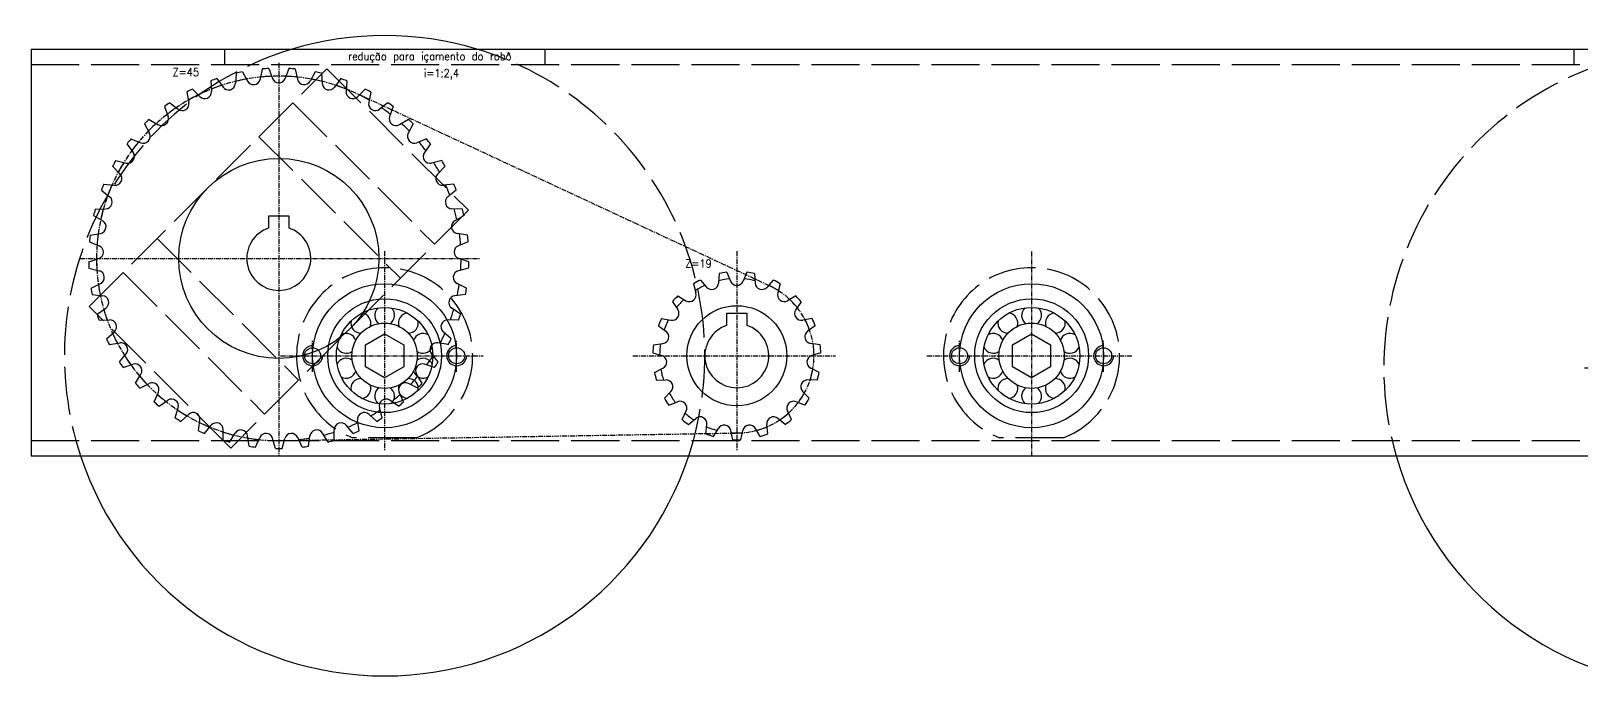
# Model space of a CAD drawing. Extents: x -2365 to 476, y -281 to 1709.
# Drawn here: x -2338.8 to -1951.3, y 794.4 to 958.5 of the extents above; entities that cross this region are included whole.
import ezdxf

# ---------------------------------------------------------------- set-up
doc = ezdxf.new("R2010")
doc.units = 0
doc.linetypes.add('DASHED', pattern=[15, 12, -3])
doc.linetypes.add('DOT_CENTER', pattern=[2, 1.25, -0.25, 0.25, -0.25])
doc.layers.get('0').update_dxf_attribs({"linetype": 'CONTINUOUS'})
doc.layers.add('1', color=7, linetype='CONTINUOUS')
doc.styles.add('CONVERTER_1', font='txt.shx', dxfattribs={"width": 0.9, "oblique": 15})

# ---------------------------------------------------------------- blocks, each defined once
blk = doc.blocks.new('N__72', base_point=(-2326.54, 852.24))
at = {"layer": '1', "color": 4, "linetype": 'DOT_CENTER'}
for p, q in [((-2276.92, 950.56), (-2276.92, 852.24)), ((-2326.54, 901.71), (-2226.7, 901.71))]:
    blk.add_line(p, q, dxfattribs=at)
at = {"layer": '1', "color": 7, "linetype": 'Continuous'}
for p, q in [((-2293.93, 946.06), (-2293.75, 943.43)), ((-2292.4, 946.62), (-2290.85, 944.49)), ((-2287.6, 948), (-2287.78, 945.37)), ((-2286, 948.34), (-2284.76, 946.01)), ((-2281.05, 949.03), (-2281.6, 946.45)), ((-2279.42, 949.15), (-2278.52, 946.67)), ((-2274.42, 949.15), (-2275.33, 946.67)), ((-2272.8, 949.03), (-2272.25, 946.45)), ((-2267.85, 948.34), (-2269.08, 946.01)), ((-2266.25, 948), (-2266.07, 945.37)), ((-2261.45, 946.62), (-2263, 944.49)), ((-2259.91, 946.06), (-2260.1, 943.43)), ((-2299.94, 943.26), (-2299.39, 940.68)), ((-2298.5, 944.03), (-2296.67, 942.13)), ((-2255.35, 944.03), (-2257.18, 942.13)), ((-2253.91, 943.26), (-2254.45, 940.68)), ((-2305.5, 939.65), (-2304.6, 937.18)), ((-2304.18, 940.61), (-2302.1, 938.99)), ((-2249.67, 940.61), (-2251.74, 938.99)), ((-2248.35, 939.65), (-2249.25, 937.18)), ((-2310.5, 935.31), (-2309.26, 932.98)), ((-2309.33, 936.44), (-2307.05, 935.12)), ((-2244.52, 936.44), (-2246.8, 935.12)), ((-2243.34, 935.31), (-2244.58, 932.98)), ((-2314.85, 930.31), (-2313.3, 928.18)), ((-2313.85, 931.59), (-2311.4, 930.61)), ((-2240, 931.59), (-2242.44, 930.61)), ((-2239, 930.31), (-2240.54, 928.18)), ((-2318.46, 924.75), (-2316.63, 922.86)), ((-2317.65, 926.16), (-2315.09, 925.53)), ((-2236.2, 926.16), (-2238.76, 925.53)), ((-2235.38, 924.75), (-2237.21, 922.86)), ((-2321.26, 918.75), (-2319.19, 917.12)), ((-2320.65, 920.26), (-2318.03, 919.98)), ((-2233.19, 920.26), (-2235.81, 919.98)), ((-2232.58, 918.75), (-2234.66, 917.12)), ((-2323.2, 912.41), (-2320.92, 911.09)), ((-2322.81, 913.99), (-2320.17, 914.08)), ((-2279.42, 912.31), (-2274.42, 912.31)), ((-2279.42, 909.31), (-2279.42, 912.31)), ((-2274.42, 912.31), (-2274.42, 909.31)), ((-2231.04, 913.99), (-2233.67, 914.08)), ((-2230.64, 912.41), (-2232.93, 911.09)), ((-2324.07, 907.49), (-2321.48, 907.94)), ((-2229.78, 907.49), (-2232.37, 907.94)), ((-2324.24, 905.86), (-2321.8, 904.88)), ((-2229.61, 905.86), (-2232.05, 904.88)), ((-2324.42, 900.87), (-2321.91, 901.68)), ((-2324.36, 899.24), (-2321.8, 898.6)), ((-2229.49, 899.24), (-2232.04, 898.6)), ((-2229.43, 900.87), (-2231.94, 901.68)), ((-2323.84, 894.27), (-2321.47, 895.42)), ((-2230.01, 894.27), (-2232.38, 895.42)), ((-2323.55, 892.66), (-2320.93, 892.38)), ((-2230.29, 892.66), (-2232.91, 892.38)), ((-2322.34, 887.81), (-2320.16, 889.28)), ((-2231.5, 887.81), (-2233.69, 889.28)), ((-2321.84, 886.26), (-2319.21, 886.35)), ((-2232.01, 886.26), (-2234.64, 886.35)), ((-2319.97, 881.63), (-2318.01, 883.39)), ((-2319.25, 880.16), (-2316.66, 880.62)), ((-2234.59, 880.16), (-2237.19, 880.62)), ((-2233.88, 881.63), (-2235.84, 883.39)), ((-2316.75, 875.83), (-2315.06, 877.85)), ((-2237.09, 875.83), (-2238.79, 877.85)), ((-2315.84, 874.48), (-2313.33, 875.29)), ((-2312.76, 870.54), (-2311.37, 872.77)), ((-2241.08, 870.54), (-2242.48, 872.77)), ((-2238.01, 874.48), (-2240.51, 875.29)), ((-2311.67, 869.33), (-2309.3, 870.48)), ((-2308.08, 865.85), (-2307, 868.26)), ((-2245.77, 865.85), (-2246.84, 868.26)), ((-2242.18, 869.33), (-2244.54, 870.48)), ((-2306.83, 864.8), (-2304.64, 866.28)), ((-2302.78, 861.87), (-2302.06, 864.4)), ((-2251.06, 861.87), (-2251.79, 864.4)), ((-2247.02, 864.8), (-2249.2, 866.28)), ((-2301.4, 861), (-2299.44, 862.76)), ((-2296.99, 858.66), (-2296.62, 861.26)), ((-2256.86, 858.66), (-2257.23, 861.26)), ((-2252.45, 861), (-2254.41, 862.76)), ((-2295.49, 857.99), (-2293.8, 860.01)), ((-2290.8, 856.28), (-2290.8, 858.92)), ((-2289.23, 855.83), (-2287.83, 858.07)), ((-2284.34, 854.79), (-2284.71, 857.4)), ((-2282.72, 854.57), (-2281.65, 856.97)), ((-2277.74, 854.22), (-2278.47, 856.75)), ((-2276.11, 854.22), (-2275.38, 856.75)), ((-2271.12, 854.57), (-2272.19, 856.97)), ((-2269.5, 854.79), (-2269.14, 857.4)), ((-2264.62, 855.83), (-2266.01, 858.07)), ((-2263.05, 856.28), (-2263.05, 858.92)), ((-2258.35, 857.99), (-2260.05, 860.01))]:
    blk.add_line(p, q, dxfattribs=at)
blk.add_circle((-2276.92, 901.71), 25, dxfattribs=at)
for centre, radius, start, end in [((-2276.92, 901.71), 47.5, 109.0152, 110.9848), ((-2276.92, 901.71), 45.54, 100.2605, 103.7395), ((-2276.92, 901.71), 47.5, 101.0152, 102.9848), ((-2283.26, 946.81), 1.7, -152, -12), ((-2276.92, 901.71), 45.54, 92.2605, 95.7395), ((-2276.92, 901.71), 47.5, 93.0152, 94.9848), ((-2276.92, 947.25), 1.7, -160, -20), ((-2276.92, 901.71), 45.54, 84.2605, 87.7395), ((-2276.92, 901.71), 47.5, 85.0152, 86.9848), ((-2270.59, 946.81), 1.7, -168, -28), ((-2276.92, 901.71), 45.54, 76.2605, 79.7395), ((-2276.92, 901.71), 47.5, 77.0152, 78.9848), ((-2276.92, 901.71), 47.5, 69.0152, 70.9848), ((-2276.92, 901.71), 47.5, 117.0152, 118.9848), ((-2276.92, 901.71), 45.54, 116.2605, 119.7395), ((-2295.45, 943.31), 1.7, -136, 4), ((-2276.92, 901.71), 45.54, 108.2605, 111.7395), ((-2289.48, 945.49), 1.7, -144, -4), ((-2264.37, 945.49), 1.7, -176, -36), ((-2276.92, 901.71), 45.54, 68.2605, 71.7395), ((-2258.4, 943.31), 1.7, 176, -44), ((-2276.92, 901.71), 45.54, 60.2605, 63.7395), ((-2276.92, 901.71), 47.5, 61.0152, 62.9848), ((-2276.92, 901.71), 47.5, 125.0152, 126.9848), ((-2276.92, 901.71), 45.54, 124.2605, 127.7395), ((-2301.06, 940.33), 1.7, -128, 12), ((-2252.79, 940.33), 1.7, 168, -52), ((-2276.92, 901.71), 45.54, 52.2605, 55.7395), ((-2276.92, 901.71), 47.5, 53.0152, 54.9848), ((-2276.92, 901.71), 47.5, 133.0152, 134.9848), ((-2276.92, 901.71), 45.54, 132.2605, 135.7395), ((-2306.2, 936.6), 1.7, -120, 20), ((-2247.65, 936.6), 1.7, 160, -60), ((-2276.92, 901.71), 45.54, 44.2605, 47.7395), ((-2276.92, 901.71), 47.5, 45.0152, 46.9848), ((-2276.92, 901.71), 47.5, 141.0152, 142.9848), ((-2276.92, 901.71), 45.54, 140.2605, 143.7395), ((-2310.77, 932.18), 1.7, -112, 28), ((-2243.08, 932.18), 1.7, 152, -68), ((-2276.92, 901.71), 45.54, 36.2605, 39.7395), ((-2276.92, 901.71), 47.5, 37.0152, 38.9848), ((-2314.68, 927.18), 1.7, -104, 36), ((-2239.17, 927.18), 1.7, 144, -76), ((-2276.92, 901.71), 47.5, 149.0152, 150.9848), ((-2317.85, 921.67), 1.7, -96, 44), ((-2276.92, 901.71), 45.54, 148.2605, 151.7395), ((-2276.92, 901.71), 45.54, 28.2605, 31.7395), ((-2235.99, 921.67), 1.7, 136, -84), ((-2276.92, 901.71), 47.5, 29.0152, 30.9848), ((-2276.92, 901.71), 47.5, 157.0152, 158.9848), ((-2276.92, 901.71), 45.54, 156.2605, 159.7395), ((-2276.92, 901.71), 45.54, 20.2605, 23.7395), ((-2276.92, 901.71), 47.5, 21.0152, 22.9848), ((-2320.23, 915.78), 1.7, -88, 52), ((-2233.61, 915.78), 1.7, 128, -92), ((-2276.92, 901.71), 47.5, 165.0152, 166.9848), ((-2321.77, 909.62), 1.7, -80, 60), ((-2276.92, 901.71), 45.54, 164.2605, 167.7395), ((-2232.08, 909.62), 1.7, 120, -100), ((-2276.92, 901.71), 45.54, 12.2605, 15.7395), ((-2276.92, 901.71), 47.5, 13.0152, 14.9848), ((-2276.92, 901.71), 47.5, 173.0152, 174.9848), ((-2276.92, 901.71), 45.54, 172.2605, 175.7395), ((-2276.92, 901.71), 8, 108.21, 71.79), ((-2276.92, 901.71), 45.54, 4.2605, 7.7395), ((-2276.92, 901.71), 47.5, 5.0152, 6.9848), ((-2322.44, 903.3), 1.7, -72, 68), ((-2231.41, 903.3), 1.7, 112, -108), ((-2276.92, 901.71), 47.5, -178.9848, -177.0152), ((-2276.92, 901.71), 45.54, -179.7395, -176.2605), ((-2276.92, 901.71), 45.54, -3.7395, -0.2605), ((-2276.92, 901.71), 47.5, -2.9848, -1.0152), ((-2276.92, 901.71), 45.54, -171.7395, -168.2605), ((-2322.21, 896.95), 1.7, -64, 76), ((-2231.63, 896.95), 1.7, 104, -116), ((-2276.92, 901.71), 45.54, -11.7395, -8.2605), ((-2276.92, 901.71), 47.5, -170.9848, -169.0152), ((-2321.11, 890.69), 1.7, -56, 84), ((-2232.74, 890.69), 1.7, 96, -124), ((-2276.92, 901.71), 47.5, -10.9848, -9.0152), ((-2276.92, 901.71), 47.5, -162.9848, -161.0152), ((-2276.92, 901.71), 45.54, -163.7395, -160.2605), ((-2276.92, 901.71), 45.54, -19.7395, -16.2605), ((-2276.92, 901.71), 47.5, -18.9848, -17.0152), ((-2319.15, 884.65), 1.7, -48, 92), ((-2234.7, 884.65), 1.7, 88, -132), ((-2276.92, 901.71), 47.5, -154.9848, -153.0152), ((-2276.92, 901.71), 45.54, -155.7395, -152.2605), ((-2316.36, 878.94), 1.7, -40, 100), ((-2237.48, 878.94), 1.7, 80, -140), ((-2276.92, 901.71), 45.54, -27.7395, -24.2605), ((-2276.92, 901.71), 47.5, -26.9848, -25.0152), ((-2276.92, 901.71), 47.5, -146.9848, -145.0152), ((-2276.92, 901.71), 45.54, -147.7395, -144.2605), ((-2276.92, 901.71), 45.54, -35.7395, -32.2605), ((-2276.92, 901.71), 47.5, -34.9848, -33.0152), ((-2312.81, 873.67), 1.7, -32, 108), ((-2276.92, 901.71), 45.54, -139.7395, -136.2605), ((-2276.92, 901.71), 45.54, -43.7395, -40.2605), ((-2241.04, 873.67), 1.7, 72, -148), ((-2276.92, 901.71), 47.5, -138.9848, -137.0152), ((-2308.56, 868.95), 1.7, -24, 116), ((-2245.29, 868.95), 1.7, 64, -156), ((-2276.92, 901.71), 47.5, -42.9848, -41.0152), ((-2276.92, 901.71), 47.5, -130.9848, -129.0152), ((-2276.92, 901.71), 45.54, -131.7395, -128.2605), ((-2303.69, 864.87), 1.7, -16, 124), ((-2250.16, 864.87), 1.7, 56, -164), ((-2276.92, 901.71), 45.54, -51.7395, -48.2605), ((-2276.92, 901.71), 47.5, -50.9848, -49.0152), ((-2276.92, 901.71), 47.5, -122.9848, -121.0152), ((-2276.92, 901.71), 45.54, -123.7395, -120.2605), ((-2298.3, 861.5), 1.7, -8, 132), ((-2276.92, 901.71), 45.54, -115.7395, -112.2605), ((-2292.5, 858.92), 1.7, 0, 140), ((-2261.35, 858.92), 1.7, 40, 180), ((-2276.92, 901.71), 45.54, -67.7395, -64.2605), ((-2255.54, 861.5), 1.7, 48, -172), ((-2276.92, 901.71), 45.54, -59.7395, -56.2605), ((-2276.92, 901.71), 47.5, -58.9848, -57.0152), ((-2276.92, 901.71), 47.5, -114.9848, -113.0152), ((-2276.92, 901.71), 45.54, -107.7395, -104.2605), ((-2286.39, 857.17), 1.7, 8, 148), ((-2276.92, 901.71), 45.54, -99.7395, -96.2605), ((-2280.1, 856.28), 1.7, 16, 156), ((-2273.75, 856.28), 1.7, 24, 164), ((-2276.92, 901.71), 45.54, -83.7395, -80.2605), ((-2267.45, 857.17), 1.7, 32, 172), ((-2276.92, 901.71), 45.54, -75.7395, -72.2605), ((-2276.92, 901.71), 47.5, -66.9848, -65.0152), ((-2276.92, 901.71), 47.5, -106.9848, -105.0152), ((-2276.92, 901.71), 47.5, -98.9848, -97.0152), ((-2276.92, 901.71), 45.54, -91.7395, -88.2605), ((-2276.92, 901.71), 47.5, -90.9848, -89.0152), ((-2276.92, 901.71), 47.5, -82.9848, -81.0152), ((-2276.92, 901.71), 47.5, -74.9848, -73.0152)]:
    blk.add_arc(centre, radius, start, end, dxfattribs=at)
at = {"layer": '1', "color": 3, "style": 'CONVERTER_1', "width": 0.9}
for s, p in [('redução para içamento do robô', (-2259.6, 951.23)), ('Z=45', (-2303.49, 947.24)), ('i=1:2,4', (-2240.68, 946.99))]:
    blk.add_text(s, height=2, dxfattribs=at).set_placement(p)
blk = doc.blocks.new('L__73', base_point=(-2188.48, 853.65))
at = {"layer": '1', "color": 4, "linetype": 'DOT_CENTER'}
for p, q in [((-2162.48, 903.53), (-2162.48, 853.65)), ((-2188.48, 877.39), (-2137.85, 877.39))]:
    blk.add_line(p, q, dxfattribs=at)
at = {"layer": '1', "color": 7, "linetype": 'Continuous'}
for p, q in [((-2173.34, 895.36), (-2172.69, 893.07)), ((-2171.58, 896.31), (-2170.03, 894.52)), ((-2166.92, 897.91), (-2167.05, 895.54)), ((-2164.95, 898.24), (-2164.06, 896.04)), ((-2160.01, 898.24), (-2160.9, 896.04)), ((-2158.04, 897.91), (-2157.91, 895.54)), ((-2153.38, 896.31), (-2154.93, 894.52)), ((-2151.62, 895.36), (-2152.27, 893.07)), ((-2177.23, 892.33), (-2175.18, 891.14)), ((-2147.72, 892.33), (-2149.78, 891.14)), ((-2178.59, 890.86), (-2177.23, 888.91)), ((-2164.98, 884.98), (-2164.98, 887.99)), ((-2164.98, 887.99), (-2159.98, 887.99)), ((-2159.98, 887.99), (-2159.98, 884.98)), ((-2146.37, 890.86), (-2147.73, 888.91)), ((-2182.09, 884.9), (-2180.18, 883.49)), ((-2181.29, 886.73), (-2178.96, 886.27)), ((-2143.67, 886.73), (-2146, 886.27)), ((-2142.87, 884.9), (-2144.78, 883.49)), ((-2183.3, 880.11), (-2180.95, 880.44)), ((-2141.66, 880.11), (-2144.01, 880.44)), ((-2183.47, 878.12), (-2181.2, 877.42)), ((-2141.49, 878.12), (-2143.76, 877.42)), ((-2183.06, 873.21), (-2180.94, 874.27)), ((-2141.9, 873.21), (-2144.02, 874.27)), ((-2182.57, 871.27), (-2180.2, 871.34)), ((-2180.59, 866.75), (-2178.93, 868.45)), ((-2144.37, 866.75), (-2146.03, 868.45)), ((-2142.39, 871.27), (-2144.76, 871.34)), ((-2179.49, 865.07), (-2177.27, 865.91)), ((-2145.47, 865.07), (-2147.69, 865.91)), ((-2176.15, 861.45), (-2175.14, 863.59)), ((-2174.57, 860.22), (-2172.74, 861.73)), ((-2150.39, 860.22), (-2152.22, 861.73)), ((-2148.81, 861.45), (-2149.82, 863.59)), ((-2170.24, 857.87), (-2169.97, 860.23)), ((-2168.34, 857.22), (-2167.1, 859.25)), ((-2163.48, 856.41), (-2164, 858.73)), ((-2161.48, 856.41), (-2160.96, 858.73)), ((-2156.62, 857.22), (-2157.85, 859.25)), ((-2154.72, 857.87), (-2154.99, 860.23))]:
    blk.add_line(p, q, dxfattribs=at)
blk.add_circle((-2162.48, 877.39), 12.5, dxfattribs=at)
for centre, radius, start, end in [((-2162.48, 877.39), 21, 115.6903, 121.1518), ((-2168.74, 895.63), 1.7, -139.0526, -3.0526), ((-2162.48, 877.39), 19.29, 95.3528, 103.5946), ((-2162.48, 877.39), 21, 96.7429, 102.2045), ((-2162.48, 896.68), 1.7, -158, -22), ((-2162.48, 877.39), 19.29, 76.4054, 84.6472), ((-2162.48, 877.39), 21, 77.7955, 83.2571), ((-2156.22, 895.63), 1.7, -176.9474, -40.9474), ((-2162.48, 877.39), 21, 58.8482, 64.3097), ((-2162.48, 877.39), 21, 134.6377, 140.0992), ((-2162.48, 877.39), 19.29, 133.2475, 141.4893), ((-2174.33, 892.61), 1.7, -120.1053, 15.8947), ((-2162.48, 877.39), 19.29, 114.3002, 122.542), ((-2162.48, 877.39), 19.29, 57.458, 65.6998), ((-2150.63, 892.61), 1.7, 164.1053, -59.8947), ((-2162.48, 877.39), 19.29, 38.5107, 46.7525), ((-2162.48, 877.39), 21, 39.9008, 45.3623), ((-2178.63, 887.94), 1.7, -101.1579, 34.8421), ((-2146.33, 887.94), 1.7, 145.1579, -78.8421), ((-2162.48, 877.39), 21, 153.585, 159.0466), ((-2162.48, 877.39), 19.29, 152.1949, 160.4367), ((-2162.48, 877.39), 8, 108.21, 71.79), ((-2162.48, 877.39), 19.29, 19.5633, 27.8051), ((-2162.48, 877.39), 21, 20.9534, 26.415), ((-2162.48, 877.39), 21, 172.5324, 177.9939), ((-2162.48, 877.39), 19.29, 171.1423, 179.3841), ((-2181.18, 882.12), 1.7, -82.2105, 53.7895), ((-2143.78, 882.12), 1.7, 126.2105, -97.7895), ((-2162.48, 877.39), 19.29, 0.6159, 8.8577), ((-2162.48, 877.39), 21, 2.0061, 7.4676), ((-2181.7, 875.79), 1.7, -63.2632, 72.7368), ((-2143.26, 875.79), 1.7, 107.2632, -116.7368), ((-2162.48, 877.39), 21, -168.5202, -163.0587), ((-2162.48, 877.39), 19.29, -169.9104, -161.6686), ((-2162.48, 877.39), 19.29, -18.3314, -10.0896), ((-2162.48, 877.39), 21, -16.9413, -11.4798), ((-2180.15, 869.64), 1.7, -44.3158, 91.6842), ((-2144.81, 869.64), 1.7, 88.3158, -135.6842), ((-2162.48, 877.39), 21, -149.5729, -144.1113), ((-2162.48, 877.39), 19.29, -150.963, -142.7212), ((-2176.67, 864.32), 1.7, -25.3684, 110.6316), ((-2148.29, 864.32), 1.7, 69.3684, -154.6316), ((-2162.48, 877.39), 19.29, -37.2788, -29.037), ((-2162.48, 877.39), 21, -35.8887, -30.4271), ((-2162.48, 877.39), 21, -130.6255, -125.164), ((-2162.48, 877.39), 19.29, -132.0156, -123.7738), ((-2171.66, 860.42), 1.7, -6.4211, 129.5789), ((-2153.3, 860.42), 1.7, 50.4211, -173.5789), ((-2162.48, 877.39), 19.29, -56.2262, -47.9844), ((-2162.48, 877.39), 21, -54.836, -49.3745), ((-2162.48, 877.39), 21, -111.6781, -106.2166), ((-2162.48, 877.39), 19.29, -113.0683, -104.8265), ((-2165.65, 858.36), 1.7, 12.5263, 148.5263), ((-2162.48, 877.39), 19.29, -94.1209, -85.8791), ((-2159.3, 858.36), 1.7, 31.4737, 167.4737), ((-2162.48, 877.39), 19.29, -75.1735, -66.9317), ((-2162.48, 877.39), 21, -73.7834, -68.3219), ((-2162.48, 877.39), 21, -92.7308, -87.2692)]:
    blk.add_arc(centre, radius, start, end, dxfattribs=at)
at = {"layer": '1', "color": 3, "style": 'CONVERTER_1', "width": 0.9}
blk.add_text('Z=19', height=2, dxfattribs=at).set_placement((-2175.4, 899.43))
blk = doc.blocks.new('TOP__74', base_point=(-1982.39, 541.33))
at = {"layer": '1', "color": 7, "linetype": 'Continuous'}
for p, q in [((-2338.83, 953.99), (-2338.83, 852.39)), ((-2338.83, 953.99), (-1502.83, 953.99)), ((-1502.83, 953.99), (-1502.83, 852.39)), ((-2093.59, 880.13), (-2088.83, 882.88)), ((-2093.59, 874.64), (-2093.59, 880.13)), ((-2088.83, 882.88), (-2084.07, 880.13)), ((-2084.07, 880.13), (-2084.07, 874.64)), ((-1925.59, 877.13), (-1920.83, 879.88)), ((-1920.83, 879.88), (-1916.07, 877.13)), ((-1595.64, 880.13), (-1590.88, 882.88)), ((-1595.64, 874.64), (-1595.64, 880.13)), ((-1590.88, 882.88), (-1586.12, 880.13)), ((-1586.12, 880.13), (-1586.12, 874.64)), ((-1925.59, 871.64), (-1925.59, 877.13)), ((-1916.07, 877.13), (-1916.07, 871.64)), ((-2088.83, 871.89), (-2093.59, 874.64)), ((-2084.07, 874.64), (-2088.83, 871.89)), ((-1590.88, 871.89), (-1595.64, 874.64)), ((-1586.12, 874.64), (-1590.88, 871.89)), ((-1920.83, 868.89), (-1925.59, 871.64)), ((-1916.07, 871.64), (-1920.83, 868.89)), ((-1916.62, 856.89), (-1925.04, 856.89)), ((-2338.83, 852.39), (-1502.83, 852.39))]:
    blk.add_line(p, q, dxfattribs=at)
at = {"layer": '1', "color": 4, "linetype": 'DASHED'}
for p, q in [((-2290.48, 953.99), (-2290.48, 950.19)), ((-2210.48, 953.99), (-2210.48, 950.19)), ((-1953.33, 953.99), (-1953.33, 950.19)), ((-1888.33, 953.99), (-1888.33, 950.19)), ((-1630.88, 953.99), (-1630.88, 950.19)), ((-1550.88, 953.99), (-1550.88, 950.19)), ((-2338.83, 950.19), (-1502.83, 950.19)), ((-2255.24, 880.13), (-2250.48, 882.88)), ((-2255.24, 874.64), (-2255.24, 880.13)), ((-2250.48, 882.88), (-2245.72, 880.13)), ((-2245.72, 880.13), (-2245.72, 874.64)), ((-2250.48, 871.89), (-2255.24, 874.64)), ((-2245.72, 874.64), (-2250.48, 871.89)), ((-2242.5, 856.89), (-2258.46, 856.89)), ((-2080.85, 856.89), (-2096.81, 856.89)), ((-1925.04, 856.89), (-1934.16, 856.89)), ((-1907.5, 856.89), (-1916.62, 856.89)), ((-1582.9, 856.89), (-1598.86, 856.89)), ((-2338.83, 856.19), (-1502.83, 856.19))]:
    blk.add_line(p, q, dxfattribs=at)
at = {"layer": '1', "color": 4, "linetype": 'DOT_CENTER'}
for p, q in [((-2250.48, 903.53), (-2250.48, 853.65)), ((-2088.83, 903.45), (-2088.83, 852.07)), ((-1920.83, 899.81), (-1920.83, 850.6)), ((-1590.88, 902.58), (-1590.88, 853.61)), ((-2268.48, 873.39), (-2268.48, 881.39)), ((-2232.48, 873.39), (-2232.48, 881.39)), ((-2106.83, 873.39), (-2106.83, 881.39)), ((-2070.83, 873.39), (-2070.83, 881.39)), ((-1608.88, 873.39), (-1608.88, 881.39)), ((-1572.88, 873.39), (-1572.88, 881.39)), ((-2276.48, 877.39), (-2225.85, 877.39)), ((-2115.04, 877.39), (-2063.66, 877.39)), ((-1938.83, 870.39), (-1938.83, 878.39)), ((-1902.83, 870.39), (-1902.83, 878.39)), ((-1615.66, 877.39), (-1566.83, 877.39)), ((-1950.7, 874.39), (-1890.1, 874.39))]:
    blk.add_line(p, q, dxfattribs=at)
at = {"layer": '1', "color": 7, "linetype": 'Continuous'}
for centre, radius in [((-2250.48, 877.39), 18), ((-2088.83, 877.39), 18), ((-1590.88, 877.39), 18), ((-2250.48, 877.39), 14.22), ((-2088.83, 877.39), 14.22), ((-1590.88, 877.39), 14.22), ((-2250.48, 877.39), 12.06), ((-2088.83, 877.39), 12.06), ((-1920.83, 874.39), 14.22), ((-1590.88, 877.39), 12.06), ((-2250.48, 877.39), 8.16), ((-2088.83, 877.39), 8.16), ((-1920.83, 874.39), 12.06), ((-1590.88, 877.39), 8.16), ((-1920.83, 874.39), 8.16), ((-2268.48, 877.39), 2), ((-2232.48, 877.39), 2), ((-2106.83, 877.39), 2), ((-2070.83, 877.39), 2), ((-1938.83, 874.39), 2), ((-1902.83, 874.39), 2), ((-1608.88, 877.39), 2), ((-1572.88, 877.39), 2)]:
    blk.add_circle(centre, radius, dxfattribs=at)
for centre, radius, start, end in [((-2250.48, 877.39), 80, 73.2358, 106.7642), ((-1590.88, 877.39), 80, 73.2358, 106.7642), ((-1920.83, 874.39), 80, 84.268, 95.732), ((-1920.83, 874.39), 18, 0, -103.5362), ((-2256.41, 885.55), 2.49, -19.699, 84.2371), ((-2250.48, 887.48), 2.49, 131.7629, -124.301), ((-2250.48, 887.48), 2.49, -55.699, 48.2371), ((-2244.55, 885.55), 2.49, 95.7629, -160.301), ((-2094.76, 885.55), 2.49, -19.699, 84.2371), ((-2088.83, 887.48), 2.49, 131.7629, -124.301), ((-2088.83, 887.48), 2.49, -55.699, 48.2371), ((-2082.9, 885.55), 2.49, 95.7629, -160.301), ((-1596.81, 885.55), 2.49, -19.699, 84.2371), ((-1590.88, 887.48), 2.49, 131.7629, -124.301), ((-1590.88, 887.48), 2.49, -55.699, 48.2371), ((-1584.95, 885.55), 2.49, 95.7629, -160.301), ((-2256.41, 885.55), 2.49, 167.7629, -88.301), ((-2244.55, 885.55), 2.49, -91.699, 12.2371), ((-2094.76, 885.55), 2.49, 167.7629, -88.301), ((-2082.9, 885.55), 2.49, -91.699, 12.2371), ((-1926.76, 882.55), 2.49, -19.699, 84.2371), ((-1920.83, 884.48), 2.49, 131.7629, -124.301), ((-1920.83, 884.48), 2.49, -55.699, 48.2371), ((-1914.9, 882.55), 2.49, 95.7629, -160.301), ((-1596.81, 885.55), 2.49, 167.7629, -88.301), ((-1584.95, 885.55), 2.49, -91.699, 12.2371), ((-2260.08, 880.5), 2.49, 16.301, 120.2371), ((-2240.88, 880.5), 2.49, 59.7629, 163.699), ((-2098.43, 880.5), 2.49, 16.301, 120.2371), ((-2079.23, 880.5), 2.49, 59.7629, 163.699), ((-1930.43, 877.5), 2.49, 16.301, 120.2371), ((-1926.76, 882.55), 2.49, 167.7629, -88.301), ((-1914.9, 882.55), 2.49, -91.699, 12.2371), ((-1911.23, 877.5), 2.49, 59.7629, 163.699), ((-1600.48, 880.5), 2.49, 16.301, 120.2371), ((-1581.28, 880.5), 2.49, 59.7629, 163.699), ((-2260.08, 880.5), 2.49, -156.2371, -52.301), ((-2260.08, 874.27), 2.49, 52.301, 156.2371), ((-2240.88, 880.5), 2.49, -127.699, -23.7629), ((-2240.88, 874.27), 2.49, 23.7629, 127.699), ((-2098.43, 880.5), 2.49, -156.2371, -52.301), ((-2098.43, 874.27), 2.49, 52.301, 156.2371), ((-2079.23, 880.5), 2.49, -127.699, -23.7629), ((-2079.23, 874.27), 2.49, 23.7629, 127.699), ((-1930.43, 877.5), 2.49, -156.2371, -52.301), ((-1911.23, 877.5), 2.49, -127.699, -23.7629), ((-1600.48, 880.5), 2.49, -156.2371, -52.301), ((-1600.48, 874.27), 2.49, 52.301, 156.2371), ((-1581.28, 880.5), 2.49, -127.699, -23.7629), ((-1581.28, 874.27), 2.49, 23.7629, 127.699), ((-2260.08, 874.27), 2.49, -120.2371, -16.301), ((-2240.88, 874.27), 2.49, -163.699, -59.7629), ((-2098.43, 874.27), 2.49, -120.2371, -16.301), ((-2079.23, 874.27), 2.49, -163.699, -59.7629), ((-1930.43, 871.27), 2.49, 52.301, 156.2371), ((-1920.83, 874.39), 18, -76.4638, 0), ((-1911.23, 871.27), 2.49, 23.7629, 127.699), ((-1600.48, 874.27), 2.49, -120.2371, -16.301), ((-1581.28, 874.27), 2.49, -163.699, -59.7629), ((-2256.41, 869.22), 2.49, 88.301, -167.7629), ((-2256.41, 869.22), 2.49, -84.2371, 19.699), ((-2250.48, 867.29), 2.49, 124.301, -131.7629), ((-2250.48, 867.29), 2.49, -48.2371, 55.699), ((-2244.55, 869.22), 2.49, 160.301, -95.7629), ((-2244.55, 869.22), 2.49, -12.2371, 91.699), ((-2094.76, 869.22), 2.49, 88.301, -167.7629), ((-2094.76, 869.22), 2.49, -84.2371, 19.699), ((-2088.83, 867.29), 2.49, 124.301, -131.7629), ((-2088.83, 867.29), 2.49, -48.2371, 55.699), ((-2082.9, 869.22), 2.49, 160.301, -95.7629), ((-2082.9, 869.22), 2.49, -12.2371, 91.699), ((-1930.43, 871.27), 2.49, -120.2371, -16.301), ((-1926.76, 866.22), 2.49, 88.301, -167.7629), ((-1914.9, 866.22), 2.49, -12.2371, 91.699), ((-1911.23, 871.27), 2.49, -163.699, -59.7629), ((-1596.81, 869.22), 2.49, 88.301, -167.7629), ((-1596.81, 869.22), 2.49, -84.2371, 19.699), ((-1590.88, 867.29), 2.49, 124.301, -131.7629), ((-1590.88, 867.29), 2.49, -48.2371, 55.699), ((-1584.95, 869.22), 2.49, 160.301, -95.7629), ((-1584.95, 869.22), 2.49, -12.2371, 91.699), ((-1926.76, 866.22), 2.49, -84.2371, 19.699), ((-1920.83, 864.29), 2.49, 124.301, -131.7629), ((-1920.83, 864.29), 2.49, -48.2371, 55.699), ((-1914.9, 866.22), 2.49, 160.301, -95.7629), ((-2250.48, 877.39), 80, -161.79, -18.21), ((-1920.83, 874.39), 80, -164.038, -15.962), ((-1590.88, 877.39), 80, -161.79, -18.21)]:
    blk.add_arc(centre, radius, start, end, dxfattribs=at)
at = {"layer": '1', "color": 4, "linetype": 'DASHED'}
for centre, radius, start, end in [((-2250.48, 877.39), 80, 106.7642, -161.79), ((-2250.48, 877.39), 80, -18.21, 73.2358), ((-1920.83, 874.39), 80, 95.732, -164.038), ((-1920.83, 874.39), 80, -15.962, 84.268), ((-1590.88, 877.39), 80, 106.7642, -161.79), ((-1590.88, 877.39), 80, -18.21, 73.2358), ((-2250.48, 877.39), 22, -68.72, -111.28), ((-2088.83, 877.39), 22, -68.72, -111.28), ((-1590.88, 877.39), 22, -68.72, -111.28), ((-1920.83, 874.39), 22, -52.6982, -127.3018)]:
    blk.add_arc(centre, radius, start, end, dxfattribs=at)
at = {"layer": '1', "color": 4, "linetype": 'Continuous'}
for centre in [(-2268.48, 877.39), (-2232.48, 877.39), (-2106.83, 877.39), (-2070.83, 877.39), (-1608.88, 877.39), (-1572.88, 877.39), (-1938.83, 874.39), (-1902.83, 874.39)]:
    blk.add_arc(centre, 2.5, 90, 0, dxfattribs=at)

msp = doc.modelspace()

# ---------------------------------------------------------------- linework, layer by layer
at = {"layer": '1', "color": 4, "linetype": 'DASHED'}
for p, q in [((-2324.3, 889.69), (-2264.9, 949.09)), ((-2264.9, 949.09), (-2229.55, 913.73)), ((-2273.39, 940.6), (-2238.03, 905.25)), ((-2281.87, 932.12), (-2246.52, 896.76)), ((-2229.55, 913.73), (-2288.94, 854.33)), ((-2307.33, 906.66), (-2271.97, 871.31)), ((-2315.81, 898.18), (-2280.46, 862.82)), ((-2288.94, 854.33), (-2324.3, 889.69))]:
    msp.add_line(p, q, dxfattribs=at)
at = {"layer": '1', "color": 4, "linetype": 'DOT_CENTER'}
for p, q in [((-2154.34, 894.87), (-2257.7, 943)), ((-2276.16, 856.18), (-2162.15, 858.1))]:
    msp.add_line(p, q, dxfattribs=at)
for centre, radius, start, end in [((-2276.92, 901.71), 45.54, 65.0348, -89.0348), ((-2162.48, 877.39), 19.29, -89.0348, 65.0348)]:
    msp.add_arc(centre, radius, start, end, dxfattribs=at)

# ---------------------------------------------------------------- block references
msp.add_blockref('TOP__74', (-1982.39, 541.33))
at = {"layer": '1'}
for name, p in [('N__72', (-2326.54, 852.24)), ('L__73', (-2188.48, 853.65))]:
    msp.add_blockref(name, p, dxfattribs=at)

doc.saveas('drawing.dxf')
